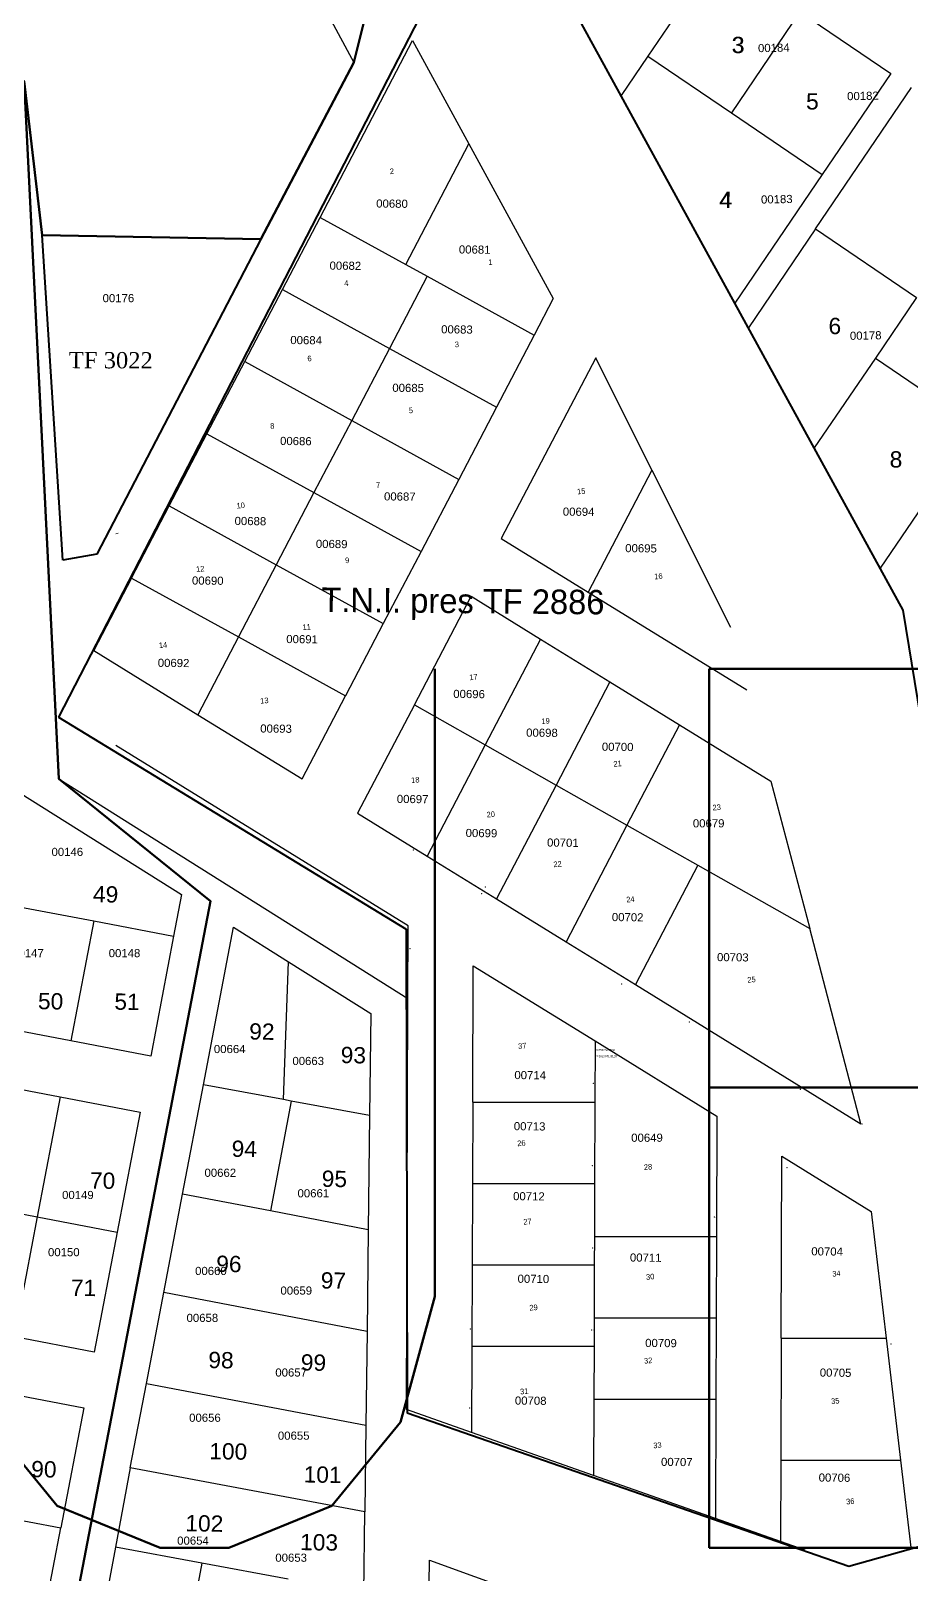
# Model space of a CAD drawing. Header units: metres. Extents: x 0 to 1324930, y 0 to 1631912.
# Drawn here: x 253236.4 to 253344.6, y 1629611.4 to 1629801 of the extents above; entities that cross this region are included whole.
import ezdxf
from ezdxf.enums import TextEntityAlignment as Align

# ---------------------------------------------------------------- set-up
doc = ezdxf.new("R2010")
doc.units = ezdxf.units.M
doc.header["$MEASUREMENT"] = 0
for name, color, linetype, lineweight in [('90kw', 7, 'Continuous', 0), ('CABA', 7, 'Continuous', 0), ('Numero_TF', 7, 'Continuous', 0)]:
    doc.layers.add(name, color=color, linetype=linetype, lineweight=lineweight)
for name, color, linetype in [('A_revoir_niveau_0', 7, 'Continuous'), ('limites_parcelles', 7, 'Continuous'), ('limites_sections', 7, 'Continuous'), ('limites_tf', 7, 'Continuous'), ('numero_lot', 7, 'Continuous'), ('numero_parcelle', 7, 'Continuous'), ('toponymie', 7, 'Continuous')]:
    doc.layers.add(name, color=color, linetype=linetype)
doc.styles.get("Standard").update_dxf_attribs({"font": 'txt.shx'})
doc.styles.add('Style-Arial', font='arial.ttf')
doc.styles.add('Style-FANCY', font='times.ttf')
doc.styles.add('Style-ITALICS', font='ITALICS.shx')
doc.styles.add('Style-txt', font='txt.shx')
doc.styles.add('Style-WORKING', font='WORKING.shx')

msp = doc.modelspace()

# ---------------------------------------------------------------- linework, layer by layer
at = {"layer": 'A_revoir_niveau_0', "color": 7, "linetype": 'Continuous', "lineweight": 0}
for p in [(253283.41387, 1629700.37005), (253283.41387, 1629700.37005), (253291.81186, 1629695.02606), (253291.81186, 1629695.02606), (253292.24785, 1629695.83606), (253309.00982, 1629683.93108), (253309.00982, 1629683.93108), (253305.51683, 1629671.70211), (253305.51683, 1629671.70211), (253330.94878, 1629670.96711), (253320.69973, 1629666.65669), (253305.39883, 1629661.57013), (253305.39883, 1629661.57013), (253329.32178, 1629661.32713), (253329.32178, 1629661.32713), (253305.67788, 1629655.44423), (253320.3958, 1629655.26014), (253320.3958, 1629655.26014), (253320.62629, 1629655.20297), (253305.44583, 1629651.46715), (253305.44583, 1629651.46715), (253305.32583, 1629641.40117), (253305.32583, 1629641.40117)]:
    msp.add_point(p, dxfattribs=at)
at = {"layer": 'A_revoir_niveau_0', "color": 1, "linetype": 'Continuous', "lineweight": 0}
for p in [(253292.24785, 1629695.83606), (253330.94878, 1629670.96711), (253342.09899, 1629639.67088)]:
    msp.add_point(p, dxfattribs=at)
at = {"layer": 'A_revoir_niveau_0', "color": 3, "linetype": 'Continuous', "lineweight": 0}
for p in [(253282.98011, 1629688.25479), (253317.31004, 1629679.23781), (253338.523, 1629666.71383), (253290.39209, 1629641.52888), (253305.58806, 1629641.39988), (253290.31309, 1629631.8119)]:
    msp.add_point(p, dxfattribs=at)
at = {"layer": 'CABA', "color": 5, "linetype": 'Continuous', "lineweight": 0, "ltscale": 0.999998}
msp.add_line((253247.14226, 1629739.2875), (253246.8677, 1629739.24211), dxfattribs=at)
at = {"layer": 'CABA', "color": 1, "linetype": 'Continuous', "lineweight": 30}
for p, q in [((253239.8062, 1629716.6981), (253282.53252, 1629690.65379)), ((253282.53252, 1629690.65379), (253282.64809, 1629631.21299)), ((253282.64809, 1629631.21299), (253336.90042, 1629612.35714)), ((253336.90042, 1629612.35714), (253361.55565, 1629619.30824))]:
    msp.add_line(p, q, dxfattribs=at)
at = {"layer": 'CABA', "color": 7, "linetype": 'Continuous', "lineweight": 30}
for p, q in [((253282.53249, 1629690.64379), (253239.8062, 1629716.6981)), ((253282.64805, 1629631.20299), (253282.53249, 1629690.64379)), ((253336.90052, 1629612.38714), (253282.64805, 1629631.20299)), ((253366.13031, 1629620.59175), (253336.90052, 1629612.38714))]:
    msp.add_line(p, q, dxfattribs=at)
at = {"layer": 'limites_parcelles'}
for p, q in [((253320.62395, 1629810.33712), (253312.20491, 1629797.9213)), ((253330.88327, 1629803.3722), (253322.46462, 1629790.95636)), ((253330.88327, 1629803.3722), (253342.0522, 1629795.78975)), ((253308.91817, 1629793.07426), (253303.5163, 1629802.9256)), ((253271.94694, 1629778.11077), (253283.29719, 1629799.82936)), ((253283.29719, 1629799.82936), (253290.21379, 1629787.1558)), ((253312.20491, 1629797.9213), (253308.91817, 1629793.07426)), ((253312.20491, 1629797.9213), (253322.46462, 1629790.95636)), ((253342.0522, 1629795.78975), (253333.63366, 1629783.37412)), ((253235.59446, 1629794.86123), (253239.84941, 1629709.10854)), ((253332.79966, 1629776.68638), (253344.59498, 1629794.06057)), ((253322.90956, 1629767.55826), (253308.91817, 1629793.07426)), ((253322.46462, 1629790.95636), (253333.63366, 1629783.37412)), ((253282.46374, 1629772.32616), (253290.21379, 1629787.1558)), ((253290.21379, 1629787.1558), (253300.59171, 1629768.13988)), ((253333.63366, 1629783.37412), (253322.90956, 1629767.55826)), ((253267.31426, 1629769.24617), (253271.94694, 1629778.11077)), ((253271.94694, 1629778.11077), (253282.46374, 1629772.32616)), ((253332.79966, 1629776.68638), (253324.55963, 1629764.54903)), ((253332.79966, 1629776.68638), (253345.2098, 1629768.26126)), ((253285.09725, 1629770.87762), (253280.46388, 1629762.01327)), ((253282.46374, 1629772.32616), (253285.09725, 1629770.87762)), ((253285.09725, 1629770.87762), (253298.24317, 1629763.64675)), ((253262.68152, 1629760.38148), (253267.31426, 1629769.24617)), ((253267.31426, 1629769.24617), (253280.46388, 1629762.01327)), ((253300.59171, 1629768.13988), (253298.24317, 1629763.64675)), ((253324.55963, 1629764.54903), (253322.90956, 1629767.55826)), ((253345.2098, 1629768.26126), (253340.1542, 1629760.81425)), ((253298.24317, 1629763.64675), (253293.6098, 1629754.78241)), ((253332.66039, 1629749.77572), (253324.55963, 1629764.54903)), ((253280.46388, 1629762.01327), (253275.83051, 1629753.14893)), ((253280.46388, 1629762.01327), (253293.6098, 1629754.78241)), ((253258.04878, 1629751.51678), (253262.68152, 1629760.38148)), ((253262.68152, 1629760.38148), (253275.83051, 1629753.14893)), ((253305.81887, 1629760.87034), (253294.2086, 1629738.65812)), ((253312.7097, 1629747.06677), (253305.81887, 1629760.87034)), ((253340.1542, 1629760.81425), (253332.66039, 1629749.77572)), ((253340.1542, 1629760.81425), (253347.34444, 1629755.9324)), ((253293.6098, 1629754.78241), (253288.97643, 1629745.91806)), ((253275.83051, 1629753.14893), (253271.19714, 1629744.28458)), ((253275.83051, 1629753.14893), (253288.97643, 1629745.91806)), ((253253.41605, 1629742.65209), (253258.04878, 1629751.51678)), ((253258.04878, 1629751.51678), (253271.19714, 1629744.28458)), ((253340.76089, 1629735.0029), (253332.66039, 1629749.77572)), ((253312.7097, 1629747.06677), (253304.87328, 1629732.0771)), ((253312.7097, 1629747.06677), (253322.35432, 1629727.74687)), ((253271.19714, 1629744.28458), (253266.56378, 1629735.42023)), ((253271.19714, 1629744.28458), (253284.34306, 1629737.05371)), ((253288.97643, 1629745.91806), (253284.34306, 1629737.05371)), ((253347.3037, 1629744.63947), (253340.76089, 1629735.0029)), ((253248.78332, 1629733.7874), (253253.41605, 1629742.65209)), ((253253.41605, 1629742.65209), (253266.56378, 1629735.42023)), ((253294.2086, 1629738.65812), (253304.87328, 1629732.0771)), ((253284.34306, 1629737.05371), (253279.7097, 1629728.18937)), ((253266.56378, 1629735.42023), (253261.93041, 1629726.55589)), ((253266.56378, 1629735.42023), (253279.7097, 1629728.18937)), ((253343.58434, 1629729.85379), (253340.76089, 1629735.0029)), ((253248.78332, 1629733.7874), (253244.13986, 1629724.90219)), ((253248.78332, 1629733.7874), (253261.93041, 1629726.55589)), ((253283.52716, 1629718.22288), (253290.49332, 1629731.55021)), ((253290.49332, 1629731.55021), (253299.02506, 1629726.28539)), ((253304.87328, 1629732.0771), (253324.38481, 1629720.0368)), ((253344.69801, 1629723.0033), (253343.58434, 1629729.85379)), ((253279.7097, 1629728.18937), (253275.07633, 1629719.32502)), ((253261.93041, 1629726.55589), (253256.93799, 1629717.00463)), ((253261.93041, 1629726.55589), (253275.07633, 1629719.32502)), ((253299.02506, 1629726.28539), (253292.23317, 1629713.29145)), ((253299.02506, 1629726.28539), (253307.5568, 1629721.02057)), ((253244.13986, 1629724.90219), (253256.93799, 1629717.00463)), ((253307.5568, 1629721.02057), (253300.93917, 1629708.36003)), ((253307.5568, 1629721.02057), (253316.08854, 1629715.75575)), ((253269.73561, 1629709.1074), (253275.07633, 1629719.32502)), ((253283.52716, 1629718.22288), (253276.561, 1629704.89555)), ((253283.52716, 1629718.22288), (253292.23317, 1629713.29145)), ((253256.93799, 1629717.00463), (253269.73561, 1629709.1074)), ((253316.08854, 1629715.75575), (253309.64518, 1629703.4286)), ((253316.08854, 1629715.75575), (253327.33276, 1629708.8171)), ((253282.77599, 1629691.06221), (253246.8677, 1629713.2292)), ((253292.23317, 1629713.29145), (253285.09274, 1629699.63073)), ((253292.23317, 1629713.29145), (253300.93917, 1629708.36003)), ((253232.19448, 1629709.20245), (253254.9315, 1629694.90039)), ((253239.84941, 1629709.10854), (253282.74454, 1629682.13976)), ((253300.93917, 1629708.36003), (253293.62448, 1629694.3659)), ((253300.93917, 1629708.36003), (253309.64518, 1629703.4286)), ((253327.33276, 1629708.8171), (253332.0889, 1629690.7156)), ((253276.561, 1629704.89555), (253285.09274, 1629699.63073)), ((253309.64518, 1629703.4286), (253302.15623, 1629689.10108)), ((253309.64518, 1629703.4286), (253318.35119, 1629698.49718)), ((253285.09274, 1629699.63073), (253293.62448, 1629694.3659)), ((253318.35119, 1629698.49718), (253310.68797, 1629683.83626)), ((253318.35119, 1629698.49718), (253332.0889, 1629690.7156)), ((253234.30865, 1629693.5294), (253244.13176, 1629691.65693)), ((253254.9315, 1629694.90039), (253253.95487, 1629689.78447)), ((253293.62448, 1629694.3659), (253302.15623, 1629689.10108)), ((253244.13176, 1629691.65693), (253241.31936, 1629676.92458)), ((253244.13176, 1629691.65693), (253253.95487, 1629689.78447)), ((253253.95487, 1629689.78447), (253251.14247, 1629675.05212)), ((253257.61289, 1629671.53046), (253261.30456, 1629690.89161)), ((253261.30456, 1629690.89161), (253268.07627, 1629686.63206)), ((253282.74454, 1629682.13976), (253282.77599, 1629691.06221)), ((253338.3876, 1629666.7432), (253332.0889, 1629690.7156)), ((253302.15623, 1629689.10108), (253310.68797, 1629683.83626)), ((253267.44454, 1629669.70339), (253268.07627, 1629686.63206)), ((253268.07627, 1629686.63206), (253278.18182, 1629680.27546)), ((253290.69974, 1629669.39951), (253290.75875, 1629686.14621)), ((253290.75875, 1629686.14621), (253305.72627, 1629676.90997)), ((253310.68797, 1629683.83626), (253338.3876, 1629666.7432)), ((253282.56652, 1629631.62178), (253282.74454, 1629682.13976)), ((253278.18182, 1629680.27546), (253278.02906, 1629667.73642)), ((253241.31936, 1629676.92458), (253231.49625, 1629678.79704)), ((253251.14247, 1629675.05212), (253241.31936, 1629676.92458)), ((253305.72627, 1629676.90997), (253305.6998, 1629669.40059)), ((253305.72627, 1629676.90997), (253320.69378, 1629667.67372)), ((253230.18253, 1629671.90834), (253240.00422, 1629670.02843)), ((253255.05125, 1629658.09581), (253257.61289, 1629671.53046)), ((253267.44454, 1629669.70339), (253257.61289, 1629671.53046)), ((253240.00422, 1629670.02843), (253237.19636, 1629655.2936)), ((253240.00422, 1629670.02843), (253249.82591, 1629668.14852)), ((253268.40387, 1629669.52512), (253265.85394, 1629656.02182)), ((253268.40387, 1629669.52512), (253267.44454, 1629669.70339)), ((253278.02906, 1629667.73642), (253268.40387, 1629669.52512)), ((253290.69974, 1629669.39951), (253290.6645, 1629659.39953)), ((253290.69974, 1629669.39951), (253305.6998, 1629669.40059)), ((253305.6998, 1629669.40059), (253305.66456, 1629659.40061)), ((253249.82591, 1629668.14852), (253247.01805, 1629653.41369)), ((253278.02906, 1629667.73642), (253277.85826, 1629653.71712)), ((253320.69378, 1629667.67372), (253320.64173, 1629652.9017)), ((253328.59771, 1629640.4023), (253328.67646, 1629662.74772)), ((253328.67646, 1629662.74772), (253339.65263, 1629655.97447)), ((253290.6645, 1629659.39953), (253290.62926, 1629649.39955)), ((253290.6645, 1629659.39953), (253305.66456, 1629659.40061)), ((253305.66456, 1629659.40061), (253305.64166, 1629652.90062)), ((253227.37467, 1629657.17351), (253237.19636, 1629655.2936)), ((253252.74072, 1629645.98426), (253255.05125, 1629658.09581)), ((253265.85394, 1629656.02182), (253255.05125, 1629658.09581)), ((253237.19636, 1629655.2936), (253234.38911, 1629640.562)), ((253237.19636, 1629655.2936), (253247.01805, 1629653.41369)), ((253277.85826, 1629653.71712), (253265.85394, 1629656.02182)), ((253339.65263, 1629655.97447), (253341.48183, 1629640.40323)), ((253247.01805, 1629653.41369), (253244.21081, 1629638.68209)), ((253277.85826, 1629653.71712), (253277.70862, 1629641.21804)), ((253305.64166, 1629652.90062), (253305.62932, 1629649.4005)), ((253305.64166, 1629652.90062), (253320.64173, 1629652.9017)), ((253320.64173, 1629652.9017), (253320.60649, 1629642.90159)), ((253290.62926, 1629649.39955), (253290.59402, 1629639.39957)), ((253290.62926, 1629649.39955), (253305.62932, 1629649.4005)), ((253305.62932, 1629649.4005), (253305.60642, 1629642.90064)), ((253250.61383, 1629634.83535), (253252.74072, 1629645.98426)), ((253277.70862, 1629641.21804), (253252.74072, 1629645.98426)), ((253305.60642, 1629642.90064), (253305.59408, 1629639.40065)), ((253305.60642, 1629642.90064), (253320.60649, 1629642.90159)), ((253320.60649, 1629642.90159), (253320.57125, 1629632.90174)), ((253244.21081, 1629638.68209), (253234.38911, 1629640.562)), ((253277.70862, 1629641.21804), (253277.57071, 1629629.69889)), ((253328.59771, 1629640.4023), (253328.54485, 1629625.40233)), ((253328.59771, 1629640.4023), (253341.48183, 1629640.40323)), ((253341.48183, 1629640.40323), (253343.2439, 1629625.40339)), ((253290.59402, 1629639.39957), (253290.55539, 1629628.80205)), ((253290.59402, 1629639.39957), (253305.59408, 1629639.40065)), ((253305.59408, 1629639.40065), (253305.57118, 1629632.90066)), ((253248.63313, 1629624.45277), (253250.61383, 1629634.83535)), ((253250.61383, 1629634.83535), (253277.57071, 1629629.69889)), ((253233.08097, 1629633.69888), (253242.90483, 1629631.82628)), ((253305.57118, 1629632.90066), (253305.5381, 1629623.51379)), ((253305.57118, 1629632.90066), (253320.57125, 1629632.90174)), ((253320.57125, 1629632.90174), (253320.51953, 1629618.22598)), ((253242.90483, 1629631.82628), (253240.09697, 1629617.09146)), ((253290.55539, 1629628.80205), (253282.56652, 1629631.62178)), ((253277.57071, 1629629.69889), (253277.44333, 1629619.05915)), ((253305.5381, 1629623.51379), (253290.55539, 1629628.80205)), ((253328.54485, 1629625.40233), (253328.50963, 1629615.40582)), ((253328.54485, 1629625.40233), (253343.2439, 1629625.40339)), ((253343.2439, 1629625.40339), (253344.50703, 1629614.65083)), ((253248.63313, 1629624.45277), (253246.81245, 1629614.69113)), ((253277.44333, 1629619.05915), (253248.63313, 1629624.45277)), ((253320.51953, 1629618.22598), (253305.5381, 1629623.51379)), ((253230.27312, 1629618.96406), (253240.09697, 1629617.09146)), ((253277.32634, 1629609.05986), (253277.44333, 1629619.05915)), ((253328.50963, 1629615.40582), (253320.51953, 1629618.22598)), ((253237.28911, 1629602.35663), (253240.09697, 1629617.09146)), ((253331.55459, 1629614.33107), (253328.50963, 1629615.40582)), ((253246.81245, 1629614.69113), (253244.26361, 1629601.02551)), ((253257.41341, 1629612.73474), (253246.81245, 1629614.69113)), ((253257.41341, 1629612.73474), (253254.85147, 1629598.99934)), ((253268.0144, 1629610.77835), (253257.41341, 1629612.73474)), ((253285.14135, 1629593.20284), (253285.37445, 1629613.12605)), ((253285.37445, 1629613.12605), (253325.48823, 1629598.58362))]:
    msp.add_line(p, q, dxfattribs=at)
at = {"layer": 'limites_sections', "color": 112, "linetype": 'Continuous', "lineweight": 40, "flags": 128}
msp.add_lwpolyline([(253271.08256, 1630189.80614), (253278.66491, 1630062.12861), (253370.89489, 1630071.74561), (253349.87463, 1629905.00727), (253292.36857, 1629875.25951), (253264.42056, 1629860.90563), (253283.21815, 1629825.84344), (253276.08156, 1629797.15961), (253264.68264, 1629775.42816), (253237.80426, 1629775.92513), (253235.59543, 1629794.86585), (253170.14815, 1629824.10855), (253140.06562, 1629837.2331), (253052.3, 1629847.28), (252785.96832, 1629991.31478), (252450.61003, 1630145.3448), (252531.29723, 1630284.32627), (252789.44045, 1630429.78295), (252981.38964, 1630375.00641), (253177.31661, 1630501.61916), (253238.7921, 1630544.17911), (253271.08256, 1630189.80614)], close=True, dxfattribs=at)
for points in [[(253799.36956, 1630038.16252), (253856.42032, 1629838.7166), (253798.76793, 1629726.38384), (253582.75022, 1629367.14207), (253514.63591, 1629393.29182), (253503.68044, 1629399.74735), (253463.16064, 1629612.88736), (253394.94697, 1629619.27583), (253335.50021, 1629603.46312), (253325.48823, 1629598.58362), (253296.43383, 1629591.04183), (253239.42311, 1629594.89294), (253258.48029, 1629694.07782), (253239.84941, 1629709.10854), (253235.59543, 1629794.86585), (253237.80426, 1629775.92513), (253237.80426, 1629775.92513), (253264.68264, 1629775.42816), (253276.08156, 1629797.15961), (253283.21815, 1629825.84344), (253264.42056, 1629860.90563), (253292.36857, 1629875.25951), (253349.87463, 1629905.00727), (253520.67758, 1630008.00346)], [(252919.31833, 1629642.67521), (253000.11128, 1629763.48946), (253052.3, 1629847.28), (253052.3, 1629847.28), (253140.06562, 1629837.2331), (253140.06562, 1629837.2331), (253235.59543, 1629794.86585), (253239.84941, 1629709.10854), (253258.48029, 1629694.07782), (253239.42311, 1629594.89294), (253296.43383, 1629591.04183), (253325.48823, 1629598.58362), (253335.48931, 1629603.43379), (253394.94697, 1629619.27583), (253463.16064, 1629612.88736), (253503.68044, 1629399.74735), (253514.63591, 1629393.29182), (253582.75022, 1629367.14207), (253645.72438, 1629332.79686), (253610.60438, 1629237.23282), (253568.74235, 1629208.53636), (253491.69353, 1628988.97111), (253348.98947, 1629069.99709), (252794.47787, 1629392.61618)]]:
    msp.add_lwpolyline(points, dxfattribs=at)
at = {"layer": 'limites_tf', "color": 5, "linetype": 'Continuous', "lineweight": 40}
for p, q in [((253296.36217, 1629826.35478), (253239.8062, 1629716.6981)), ((253343.58434, 1629729.85379), (253293.60285, 1629821.0047)), ((253237.80426, 1629775.92513), (253264.68264, 1629775.42816)), ((253240.34026, 1629736.00572), (253237.80426, 1629775.92513)), ((253264.68264, 1629775.42816), (253244.52287, 1629736.72063)), ((253244.52287, 1629736.72063), (253240.34026, 1629736.00572)), ((253347.17077, 1629707.79271), (253343.58434, 1629729.85379)), ((253239.8062, 1629716.6981), (253282.53252, 1629690.65379)), ((253282.53252, 1629690.65379), (253282.64809, 1629631.21299)), ((253282.64809, 1629631.21299), (253336.90042, 1629612.35714)), ((253336.90042, 1629612.35714), (253361.55565, 1629619.30824))]:
    msp.add_line(p, q, dxfattribs=at)
at = {"layer": 'limites_tf', "color": 5, "linetype": 'Continuous', "lineweight": 30, "flags": 128}
msp.add_lwpolyline([(253246.81984, 1629851.41), (253276.08156, 1629797.15961), (253264.68264, 1629775.42816), (253237.80426, 1629775.92513), (253235.59543, 1629794.86585), (253184.94575, 1629818.02814), (253246.81984, 1629851.41)], close=True, dxfattribs=at)

# ---------------------------------------------------------------- texts
at = {"layer": '90kw', "color": 7, "linetype": 'Continuous', "lineweight": 0, "insert": (252408.85847, 1629604.35091), "char_height": 108, "attachment_point": 7, "line_spacing_factor": 0.72, "style": 'Style-WORKING'}
msp.add_mtext('\\FSTANDARD;\\T1.000;RUFISQUE OUEST', dxfattribs=at)
at = {"layer": 'CABA', "color": 6, "linetype": 'Continuous', "lineweight": 0, "style": 'Style-WORKING'}
for s, height, p in [('2', 0.687, (253280.53181, 1629783.41308)), ('1', 0.687, (253292.63602, 1629772.24521)), ('4', 0.687, (253274.93772, 1629769.65958)), ('3', 0.687, (253288.52443, 1629762.14372)), ('6', 0.687, (253270.41909, 1629760.40802)), ('5', 0.687, (253282.86764, 1629754.03612)), ('8', 0.687, (253265.84941, 1629752.12291)), ('7', 0.687, (253278.84813, 1629744.85189)), ('15', 0.686999, (253303.54578, 1629744.07588)), ('10', 0.686999, (253261.71266, 1629742.32502)), ('12', 0.686999, (253256.73671, 1629734.53456)), ('9', 0.687, (253275.05141, 1629735.60974)), ('16', 0.686999, (253313.02611, 1629733.62352)), ('11', 0.686999, (253269.81634, 1629727.39054)), ('14', 0.686999, (253252.16922, 1629725.17168)), ('17', 0.686999, (253290.29667, 1629721.23115)), ('13', 0.686999, (253264.61371, 1629718.35276)), ('19', 0.686999, (253299.16704, 1629715.8494)), ('21', 0.686999, (253308.00659, 1629710.59632)), ('18', 0.686999, (253283.15917, 1629708.60248)), ('20', 0.686999, (253292.42873, 1629704.36703)), ('23', 0.686999, (253320.18494, 1629705.22952)), ('22', 0.686999, (253300.63643, 1629698.25715)), ('24', 0.686999, (253309.58592, 1629693.92555)), ('25', 0.686999, (253324.45943, 1629684.06689)), ('37', 0.686999, (253296.30202, 1629675.92601)), ('26', 0.686999, (253296.19348, 1629663.968)), ('28', 0.686999, (253311.7511, 1629661.04661)), ('27', 0.686999, (253296.94154, 1629654.33434)), ('30', 0.686999, (253312.01449, 1629647.55542)), ('34', 0.686999, (253334.89519, 1629647.94152)), ('29', 0.686999, (253297.68716, 1629643.77364)), ('32', 0.686999, (253311.76746, 1629637.25421)), ('31', 0.686999, (253296.54689, 1629633.48053)), ('35', 0.686999, (253334.75319, 1629632.29553)), ('33', 0.686999, (253312.90133, 1629626.84966)), ('36', 0.686999, (253336.59532, 1629619.95657))]:
    msp.add_text(s, height=height, rotation=4.836529, dxfattribs=at).set_placement(p)
at = {"layer": 'CABA', "color": 4, "linetype": 'Continuous', "lineweight": 0, "insert": (253289.48725, 1629730.52729), "char_height": 2.999994, "attachment_point": 5, "rotation": 359.4799765, "line_spacing_factor": 0.6, "style": 'Style-FANCY'}
msp.add_mtext('\\FFANCY;T.N.I. pres TF 2886', dxfattribs=at)
at = {"layer": 'numero_lot', "color": 7, "linetype": 'Continuous', "lineweight": 0, "char_height": 2, "attachment_point": 1, "rotation": 359.7932763, "line_spacing_factor": 0.6, "style": 'Style-ITALICS'}
for s, insert in [('\\fArial|b0|i0|c00|p39;3', (253322.50228, 1629800.29831)), ('\\fArial|b0|i0|c00|p39;3', (253322.50228, 1629800.29831)), ('\\fArial|b0|i0|c00|p39;3', (253322.50228, 1629800.29831)), ('\\fArial|b0|i0|c00|p39;3', (253322.50228, 1629800.29831)), ('\\fArial|b0|i0|c00|p39;3', (253322.54895, 1629800.29814)), ('\\fArial|b0|i0|c00|p39;5', (253331.64429, 1629793.36828)), ('\\fArial|b0|i0|c00|p39;5', (253331.64429, 1629793.36828)), ('\\fArial|b0|i0|c00|p39;5', (253331.64429, 1629793.36828)), ('\\fArial|b0|i0|c00|p39;5', (253331.64429, 1629793.36828)), ('\\fArial|b0|i0|c00|p39;5', (253331.65596, 1629793.36824)), ('\\fArial|b0|i0|c00|p39;4', (253320.97979, 1629781.27668)), ('\\fArial|b0|i0|c00|p39;4', (253320.97979, 1629781.27668)), ('\\fArial|b0|i0|c00|p39;4', (253320.97979, 1629781.27668)), ('\\fArial|b0|i0|c00|p39;4', (253320.97979, 1629781.27668)), ('\\fArial|b0|i0|c00|p39;4', (253321.03979, 1629781.27646)), ('\\fArial|b0|i0|c00|p39;6', (253334.40794, 1629765.76913)), ('\\fArial|b0|i0|c00|p39;6', (253334.4096, 1629765.76913)), ('\\fArial|b0|i0|c00|p39;6', (253334.4096, 1629765.76913)), ('\\fArial|b0|i0|c00|p39;6', (253334.4096, 1629765.76913)), ('\\fArial|b0|i0|c00|p39;6', (253334.4096, 1629765.76913)), ('\\fArial|b0|i0|c00|p39;8', (253341.91309, 1629749.37895)), ('\\fArial|b0|i0|c00|p39;8', (253341.91309, 1629749.37895)), ('\\fArial|b0|i0|c00|p39;8', (253341.91309, 1629749.37895)), ('\\fArial|b0|i0|c00|p39;8', (253341.91309, 1629749.37895)), ('\\fArial|b0|i0|c00|p39;8', (253341.92476, 1629749.37891))]:
    msp.add_mtext(s, dxfattribs=dict(at, insert=insert))
at = {"layer": 'numero_lot', "color": 7, "lineweight": 0, "char_height": 2, "attachment_point": 1, "rotation": 359.0000236, "line_spacing_factor": 0.6}
for s, insert in [('\\fArial|b0|i0|c00|p39;49', (253244.06931, 1629695.96319)), ('\\fArial|b0|i0|c00|p39;50', (253237.30889, 1629682.82209)), ('\\fArial|b0|i0|c00|p39;51', (253246.69617, 1629682.7602)), ('\\fArial|b0|i0|c00|p39;92', (253263.2616, 1629679.09383)), ('\\fArial|b0|i0|c00|p39;93', (253274.49863, 1629676.19804)), ('\\fArial|b0|i0|c00|p39;94', (253261.10226, 1629664.68048)), ('\\fArial|b0|i0|c00|p39;95', (253272.16649, 1629660.99369)), ('\\fArial|b0|i0|c00|p39;70', (253243.69563, 1629660.77774)), ('\\fArial|b0|i0|c00|p39;96', (253259.21112, 1629650.54081)), ('\\fArial|b0|i0|c00|p39;71', (253241.3496, 1629647.60254)), ('\\fArial|b0|i0|c00|p39;97', (253272.05057, 1629648.50042)), ('\\fArial|b0|i0|c00|p39;98', (253258.23846, 1629638.72409)), ('\\fArial|b0|i0|c00|p39;99', (253269.60108, 1629638.42249)), ('\\fArial|b0|i0|c00|p39;100', (253258.35177, 1629627.5265)), ('\\fArial|b0|i0|c00|p39;90', (253236.48383, 1629625.31197)), ('\\fArial|b0|i0|c00|p39;101', (253269.94492, 1629624.66618)), ('\\fArial|b0|i0|c00|p39;102', (253255.41716, 1629618.66932)), ('\\fArial|b0|i0|c00|p39;103', (253269.5077, 1629616.35227))]:
    msp.add_mtext(s, dxfattribs=dict(at, insert=insert))
at = {"layer": 'numero_parcelle', "color": 5, "lineweight": 0, "style": 'Style-Arial'}
for s, p in [('00184', (253325.73114, 1629799.40892)), ('00182', (253336.67594, 1629793.49982)), ('00183', (253326.09883, 1629780.80435)), ('00178', (253337.02243, 1629764.05756))]:
    msp.add_text(s, height=1, rotation=1.13223, dxfattribs=at).set_placement(p, align=Align.TOP_LEFT)
at = {"layer": 'numero_parcelle', "color": 5, "style": 'Style-Arial'}
msp.add_text('00176', height=1, rotation=0.0028, dxfattribs=at).set_placement((253245.22918, 1629768.68705), align=Align.TOP_LEFT)
at = {"layer": 'numero_parcelle', "color": 5, "char_height": 1, "attachment_point": 1, "line_spacing_factor": 0.6, "style": 'Style-txt'}
for s, insert, rotation in [('\\fArial|b0|i0|c00|p39;00680', (253278.84546, 1629780.31959, -4042812.24497), 359.4009042), ('\\fArial|b0|i0|c00|p39;00681', (253289.00154, 1629774.67654, -4042812.24497), 359.4009042), ('\\fArial|b0|i0|c00|p39;00682', (253273.11477, 1629772.69328, -4042812.24497), 359.4009042), ('\\fArial|b0|i0|c00|p39;00684', (253268.29667, 1629763.54524, -4042812.24497), 359.4009042), ('\\fArial|b0|i0|c00|p39;00683', (253286.82075, 1629764.86274, -4042812.24497), 359.4009042), ('\\fArial|b0|i0|c00|p39;00685', (253280.82705, 1629757.6802, -4042812.24497), 359.4009042), ('\\fArial|b0|i0|c00|p39;00686', (253267.03314, 1629751.14664, -4042812.24497), 359.4009042), ('\\fArial|b0|i0|c00|p39;00687', (253279.8054, 1629744.33398, -4042812.24497), 359.4009042), ('\\fArial|b0|i0|c00|p39;00694', (253301.77002, 1629742.46287, -4042812.24497), 359.4009042), ('\\fArial|b0|i0|c00|p39;00688', (253261.45232, 1629741.31357, -4042812.24497), 359.4009042), ('\\fArial|b0|i0|c00|p39;00689', (253271.43339, 1629738.49952, -4042812.24497), 359.4009042), ('\\fArial|b0|i0|c00|p39;00695', (253309.43544, 1629737.97203, -4042812.24497), 359.4009042), ('\\fArial|b0|i0|c00|p39;00690', (253256.21274, 1629733.99709, -4042812.24497), 359.4009042), ('\\fArial|b0|i0|c00|p39;00691', (253267.8005, 1629726.8031, -4042812.24497), 359.4009042), ('\\fArial|b0|i0|c00|p39;00692', (253252.01407, 1629723.88173, -4042812.24497), 359.4009042), ('\\fArial|b0|i0|c00|p39;00696', (253288.31312, 1629720.06439, -4042812.24497), 359.4009042), ('\\fArial|b0|i0|c00|p39;00693', (253264.59998, 1629715.81095, -4042812.24497), 359.4009042), ('\\fArial|b0|i0|c00|p39;00698', (253297.26643, 1629715.30801, -4042812.24497), 359.4009042), ('\\fArial|b0|i0|c00|p39;00700', (253306.56627, 1629713.57219, -4042812.24497), 359.4009042), ('\\fArial|b0|i0|c00|p39;00697', (253281.37786, 1629707.15834, -4042812.24497), 359.4009042), ('\\fArial|b0|i0|c00|p39;00699', (253289.8335, 1629702.97421, -4042812.24497), 359.4009042), ('\\fArial|b0|i0|c00|p39;00679', (253317.73991, 1629704.15619), 0.0028075), ('\\fArial|b0|i0|c00|p39;00146', (253238.95269, 1629700.64554), 0.0028075), ('\\fArial|b0|i0|c00|p39;00701', (253299.83178, 1629701.7981, -4042812.24497), 359.4009042), ('\\fArial|b0|i0|c00|p39;00702', (253307.79447, 1629692.64181, -4042812.24497), 359.4009042), ('\\fArial|b0|i0|c00|p39;00147', (253234.11569, 1629688.20484), 0.0028075), ('\\fArial|b0|i0|c00|p39;00148', (253245.97785, 1629688.20484), 0.0028075), ('\\fArial|b0|i0|c00|p39;00703', (253320.71249, 1629687.71776, -4042812.24497), 359.4009042), ('\\fArial|b0|i0|c00|p39;00664', (253258.89893, 1629676.42176), 0.0028075), ('\\fArial|b0|i0|c00|p39;00663', (253268.54527, 1629674.95351), 0.0028075), ('\\fArial|b0|i0|c00|p39;00714', (253295.81701, 1629673.2305, -4042812.24497), 359.4009042), ('\\fArial|b0|i0|c00|p39;00713', (253295.75099, 1629666.9465, -4042812.24497), 359.4009042), ('\\fArial|b0|i0|c00|p39;00649', (253310.16476, 1629665.52297), 0.0028075), ('\\fArial|b0|i0|c00|p39;00662', (253257.74556, 1629661.21491), 0.0028075), ('\\fArial|b0|i0|c00|p39;00149', (253240.24831, 1629658.48539), 0.0028075), ('\\fArial|b0|i0|c00|p39;00661', (253269.17438, 1629658.69791), 0.0028075), ('\\fArial|b0|i0|c00|p39;00712', (253295.66066, 1629658.34734, -4042812.24497), 359.4009042), ('\\fArial|b0|i0|c00|p39;00150', (253238.52081, 1629651.45869), 0.0028075), ('\\fArial|b0|i0|c00|p39;00704', (253332.2951, 1629651.56753, -4042812.24497), 359.4009042), ('\\fArial|b0|i0|c00|p39;00711', (253310.01504, 1629650.80927, -4042812.24497), 359.4009042), ('\\fArial|b0|i0|c00|p39;00660', (253256.5922, 1629649.1543), 0.0028075), ('\\fArial|b0|i0|c00|p39;00710', (253296.21511, 1629648.1978, -4042812.24497), 359.4009042), ('\\fArial|b0|i0|c00|p39;00659', (253267.07735, 1629646.74218), 0.0028075), ('\\fArial|b0|i0|c00|p39;00658', (253255.54368, 1629643.38619), 0.0028075), ('\\fArial|b0|i0|c00|p39;00709', (253311.88803, 1629640.3151, -4042812.24497), 359.4009042), ('\\fArial|b0|i0|c00|p39;00657', (253266.44824, 1629636.6742), 0.0028075), ('\\fArial|b0|i0|c00|p39;00705', (253333.33485, 1629636.6718, -4042812.24497), 359.4009042), ('\\fArial|b0|i0|c00|p39;00708', (253295.88496, 1629633.23176, -4042812.24497), 359.4009042), ('\\fArial|b0|i0|c00|p39;00656', (253255.85824, 1629631.11583), 0.0028075), ('\\fArial|b0|i0|c00|p39;00655', (253266.76279, 1629628.91346), 0.0028075), ('\\fArial|b0|i0|c00|p39;00707', (253313.83205, 1629625.70108, -4042812.24497), 359.4009042), ('\\fArial|b0|i0|c00|p39;00706', (253333.19935, 1629623.77306, -4042812.24497), 359.4009042), ('\\fArial|b0|i0|c00|p39;00654', (253254.39032, 1629616.01385), 0.0028075), ('\\fArial|b0|i0|c00|p39;00653', (253266.44824, 1629613.91636), 0.0028075)]:
    msp.add_mtext(s, dxfattribs=dict(at, insert=insert, rotation=rotation))
at = {"layer": 'numero_tf', "color": 4, "linetype": 'Continuous', "lineweight": 0, "insert": (253246.23884, 1629760.5516), "char_height": 1.999998, "attachment_point": 5, "rotation": 359.7932763, "line_spacing_factor": 0.806439, "style": 'Style-FANCY'}
msp.add_mtext('TF 3022', dxfattribs=at)
at = {"layer": 'toponymie', "color": 1, "linetype": 'Continuous', "lineweight": 0, "insert": (253305.72502, 1629675.91661), "char_height": 0.25, "attachment_point": 1, "line_spacing_factor": 1.8, "style": 'Style-Arial'}
msp.add_mtext('X=253294.7880^JY=1629671.8128', dxfattribs=at)

doc.saveas('drawing.dxf')
